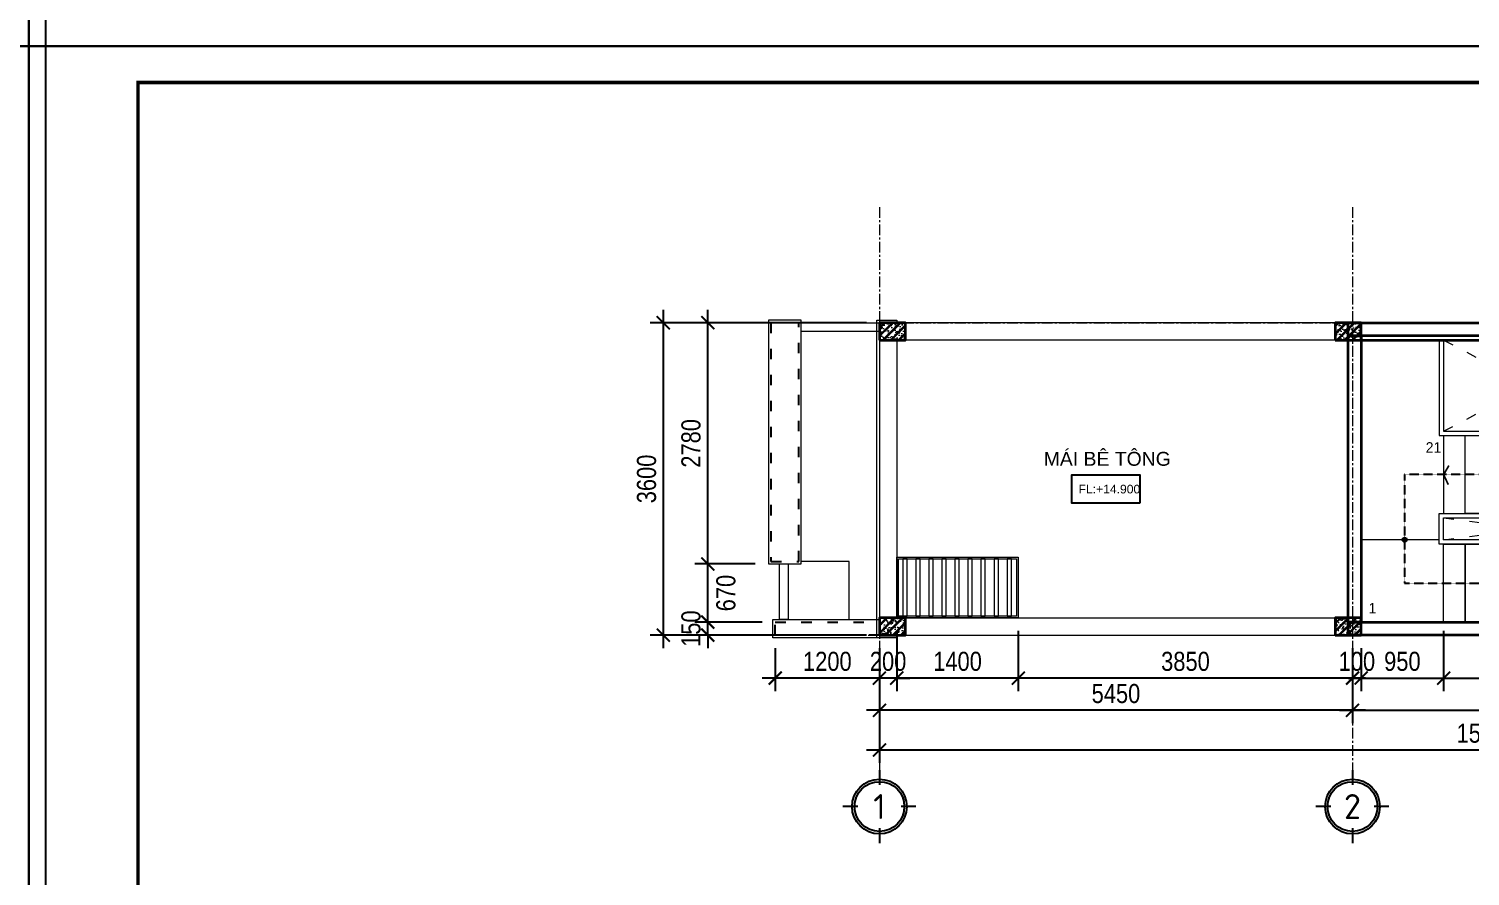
# Model space of a CAD drawing. Header units: inches. Extents: x 236662 to 497023, y -248575 to 81795.
# Drawn here: x 352879 to 369485, y -62872 to -53108 of the extents above; entities that cross this region are included whole.
import ezdxf
from ezdxf.enums import TextEntityAlignment as Align

# ---------------------------------------------------------------- set-up
doc = ezdxf.new("R2010")
doc.units = ezdxf.units.IN
doc.header["$LTSCALE"] = 10
doc.header["$MEASUREMENT"] = 0
for name, pattern in [('ACAD_ISO03W100', [30, 12, -18]), ('CENTER', [2, 1.25, -0.25, 0.25, -0.25]), ('DASHED2', [0.375, 0.25, -0.125])]:
    doc.linetypes.add(name, pattern=pattern)
for name, color, linetype in [('01. HP_TEXT', 9, 'Continuous'), ('07. HP_KY HIEU', 43, 'Continuous'), ('07. HP_KY HIEU @ 1', 43, 'Continuous'), ('08. HP_DIM', 118, 'Continuous'), ('12. HP_NET KHUAT', 25, 'ACAD_ISO03W100'), ('TEXT', 2, 'Continuous')]:
    doc.layers.add(name, color=color, linetype=linetype)
for name, color, linetype, lineweight in [('02. HP_BE TONG', 1, 'Continuous', 35), ('03. HP_TUONG', 2, 'Continuous', 35), ('05. HP_TRUC', 251, 'CENTER', 5), ('06. HP_THAY 1', 134, 'Continuous', 15), ('06. HP_THAY 2', 147, 'Continuous', 13), ('09_HP_HATCH', 8, 'Continuous', 5), ('14. HP_OPENING', 250, 'ACAD_ISO03W100', 5), ('GHICHU', 7, 'Continuous', 9), ('N KHUAT', 8, 'Continuous', 5)]:
    doc.layers.add(name, color=color, linetype=linetype, lineweight=lineweight)
doc.layers.add('Tpl_Bound', color=1, linetype='Continuous', plot=False)
doc.styles.add('AVO', font='VAVOB.TTF')
doc.styles.add('BAOANNOTE', font='arial.ttf', dxfattribs={"width": 0.8})
doc.styles.add('ISOCP50', font='isocpeur.ttf')
doc.styles.add('TEXT (none)', font='arial.ttf')
doc.styles.add('text2', font='VHELVCN.TTF')
doc.dimstyles.new('AL-100', dxfattribs={"dimtxt": 220, "dimasz": 150, "dimexe": 150, "dimexo": 150, "dimgap": 80, "dimtad": 1, "dimdec": 0, "dimzin": 9, "dimtxsty": 'text2', "dimblk": 'ARCHTICK', "dimcen": 1, "dimdle": 150, "dimclrd": 256, "dimclre": 256, "dimclrt": 7, "dimadec": 0, "dimazin": 0, "dimtfac": 1, "dimtdec": 0, "dimtix": 1, "dimtmove": 2, "dimatfit": 3, "dimldrblk": 'ARCHTICK', "dimfxl": 1, "dimtolj": 1, "dimtzin": 0, "dimlwd": -1, "dimlwe": -1, "dimarcsym": 0})

# ---------------------------------------------------------------- blocks, each defined once
blk = doc.blocks.new('grid test1')
at = {"ltscale": 20}
for p, q in [((0, 440), (0, 260)), ((-260, 0), (-440, 0)), ((440, 0), (260, 0)), ((0, -260), (0, -440))]:
    blk.add_line(p, q, dxfattribs=at)
at = {"color": 251, "ltscale": 20, "true_color": 0x636466}
for radius in [330, 300]:
    blk.add_circle((0, 0), radius, dxfattribs=at)
at = {"layer": '01. HP_TEXT', "color": 2, "ltscale": 20, "true_color": 0xf1eb1f, "style": 'ISOCP50'}
blk.add_attdef('GRID', text='', height=300, dxfattribs=at).set_placement((-37, 0), align=Align.MIDDLE_CENTER)
blk = doc.blocks.new('zcsadsdasd3')
at = {"layer": '05. HP_TRUC', "ltscale": 10}
for p, q in [((-15000, 4933), (-15000, -1554)), ((-9550, 4933), (-9550, -1554)), ((-15930, 3600), (1239, 3600)), ((-15930, 0), (1239, 0))]:
    blk.add_line(p, q, dxfattribs=at)
at = {"layer": '07. HP_KY HIEU @ 1', "ltscale": 20}
ref = blk.add_blockref('grid test1', (-15000, -1975), dxfattribs=dict(at, xscale=0.9555000001564621, yscale=0.9555000001564621, zscale=0.9555000001564621))
ref.add_attrib('GRID', '1', dxfattribs={"layer": 'TEXT', "ltscale": 20, "height": 287, "style": 'ISOCP50'}).set_placement((-15000, -1975), align=Align.MIDDLE_CENTER)
ref = blk.add_blockref('grid test1', (-9550, -1975), dxfattribs=dict(at, xscale=0.9555000001564621, yscale=0.9555000001564621, zscale=0.9555000001564621))
ref.add_attrib('GRID', '2', dxfattribs={"layer": 'TEXT', "ltscale": 20, "height": 287, "style": 'ISOCP50'}).set_placement((-9550, -1975), align=Align.MIDDLE_CENTER)
blk = doc.blocks.new('_ArchTick')
at = {"color": 0, "linetype": 'ByBlock', "const_width": 0.15}
blk.add_lwpolyline([(-0.5, -0.5), (0.5, 0.5)], dxfattribs=at)
blk = doc.blocks.new('*D1171')
at = {"layer": '08. HP_DIM', "transparency": 16777216}
for p, q in [((369179, -60045), (369179, -60740)), ((368229, -60245), (368229, -60740)), ((368079, -60590), (369329, -60590))]:
    blk.add_line(p, q, dxfattribs=at)
at = {"layer": 'Defpoints', "color": 0, "transparency": 16777216}
for p in [(369179, -59895), (368229, -60095), (369179, -60590)]:
    blk.add_point(p, dxfattribs=at)
at = {"layer": '08. HP_DIM', "transparency": 16777216, "xscale": 150, "yscale": 150, "zscale": 150, "rotation": 180}
blk.add_blockref('_ArchTick', (368229, -60590), dxfattribs=at)
at = {"layer": '08. HP_DIM', "transparency": 16777216, "xscale": 150, "yscale": 150, "zscale": 150}
blk.add_blockref('_ArchTick', (369179, -60590), dxfattribs=at)
at = {"layer": '08. HP_DIM', "color": 7, "transparency": 16777216, "insert": (368704, -60398), "char_height": 220, "attachment_point": 5, "style": 'text2'}
blk.add_mtext('\\A1;950', dxfattribs=at)
blk = doc.blocks.new('*D1175')
at = {"layer": '08. HP_DIM', "transparency": 16777216}
for p, q in [((369179, -60045), (369179, -60740)), ((371179, -60045), (371179, -60740)), ((369029, -60590), (371329, -60590))]:
    blk.add_line(p, q, dxfattribs=at)
at = {"layer": 'Defpoints', "color": 0, "transparency": 16777216}
for p in [(369179, -59895), (371179, -59895), (371179, -60590)]:
    blk.add_point(p, dxfattribs=at)
at = {"layer": '08. HP_DIM', "transparency": 16777216, "xscale": 150, "yscale": 150, "zscale": 150, "rotation": 180}
blk.add_blockref('_ArchTick', (369179, -60590), dxfattribs=at)
at = {"layer": '08. HP_DIM', "transparency": 16777216, "xscale": 150, "yscale": 150, "zscale": 150}
blk.add_blockref('_ArchTick', (371179, -60590), dxfattribs=at)
at = {"layer": '08. HP_DIM', "color": 7, "transparency": 16777216, "insert": (370179, -60398), "char_height": 220, "attachment_point": 5, "style": 'text2'}
blk.add_mtext('\\A1;2000', dxfattribs=at)
blk = doc.blocks.new('*D1181')
at = {"layer": '08. HP_DIM', "transparency": 16777216}
for p, q in [((360189, -56345), (360189, -60245)), ((362529, -56495), (360039, -56495)), ((362529, -60095), (360039, -60095))]:
    blk.add_line(p, q, dxfattribs=at)
at = {"layer": 'Defpoints', "color": 0, "transparency": 16777216}
for p in [(362679, -56495, 6), (360189, -60095), (362679, -60095, 6)]:
    blk.add_point(p, dxfattribs=at)
at = {"layer": '08. HP_DIM', "transparency": 16777216, "xscale": 150, "yscale": 150, "zscale": 150}
for p, rotation in [((360189, -56495), 90), ((360189, -60095), 270)]:
    blk.add_blockref('_ArchTick', p, dxfattribs=dict(at, rotation=rotation))
at = {"layer": '08. HP_DIM', "color": 7, "transparency": 16777216, "insert": (359997, -58295), "char_height": 220, "attachment_point": 5, "rotation": 90, "style": 'text2'}
blk.add_mtext('\\A1;3600', dxfattribs=at)
blk = doc.blocks.new('KHUNG TEN A-3')
at = {"layer": '02. HP_BE TONG', "color": 1, "const_width": 0.5}
blk.add_lwpolyline([(15, 5), (415, 5), (415, 292), (15, 292)], close=True, dxfattribs=at)
at = {"layer": '06. HP_THAY 1'}
blk.add_lwpolyline([(0, 297), (420, 297), (420, 0), (0, 0)], close=True, dxfattribs=at)
at = {"layer": 'Defpoints'}
blk.add_lwpolyline([(0, 0), (420, 0), (420, 297), (0, 297)], close=True, dxfattribs=at)
blk = doc.blocks.new('*D1190')
at = {"layer": '08. HP_DIM', "transparency": 16777216}
for p, q in [((368130, -60245), (368130, -60740)), ((368229, -60245), (368229, -60740)), ((368130, -60590), (367980, -60590)), ((368229, -60590), (368130, -60590)), ((368229, -60590), (368379, -60590))]:
    blk.add_line(p, q, dxfattribs=at)
at = {"layer": 'Defpoints', "color": 0, "transparency": 16777216}
for p in [(368130, -60095), (368229, -60095), (368130, -60590)]:
    blk.add_point(p, dxfattribs=at)
at = {"layer": '08. HP_DIM', "transparency": 16777216, "xscale": 150, "yscale": 150, "zscale": 150}
blk.add_blockref('_ArchTick', (368130, -60590), dxfattribs=at)
at = {"layer": '08. HP_DIM', "transparency": 16777216, "xscale": 150, "yscale": 150, "zscale": 150, "rotation": 180}
blk.add_blockref('_ArchTick', (368229, -60590), dxfattribs=at)
at = {"layer": '08. HP_DIM', "color": 7, "transparency": 16777216, "insert": (368180, -60398), "char_height": 220, "attachment_point": 5, "style": 'text2'}
blk.add_mtext('\\A1;100', dxfattribs=at)
blk = doc.blocks.new('*D1316')
at = {"layer": '08. HP_DIM', "transparency": 16777216}
for p, q in [((-15000, -3750), (-15000, -5073)), ((0, -3750), (0, -5073)), ((-15150, -4923), (150, -4923))]:
    blk.add_line(p, q, dxfattribs=at)
at = {"layer": 'Defpoints', "color": 0, "transparency": 16777216}
for p in [(-15000, -3600), (0, -3600), (0, -4923)]:
    blk.add_point(p, dxfattribs=at)
at = {"layer": '08. HP_DIM', "transparency": 16777216, "xscale": 150, "yscale": 150, "zscale": 150, "rotation": 180}
blk.add_blockref('_ArchTick', (-15000, -4923), dxfattribs=at)
at = {"layer": '08. HP_DIM', "transparency": 16777216, "xscale": 150, "yscale": 150, "zscale": 150}
blk.add_blockref('_ArchTick', (0, -4923), dxfattribs=at)
at = {"layer": '08. HP_DIM', "color": 7, "transparency": 16777216, "insert": (-8000, -4731), "char_height": 220, "attachment_point": 5, "style": 'text2'}
blk.add_mtext('\\A1;15000', dxfattribs=at)
blk = doc.blocks.new('*D1317')
at = {"layer": '08. HP_DIM', "transparency": 16777216}
for p, q in [((-9550, -3750), (-9550, -4616)), ((-5450, -3750), (-5450, -4616)), ((-9700, -4466), (-5300, -4466))]:
    blk.add_line(p, q, dxfattribs=at)
at = {"layer": 'Defpoints', "color": 0, "transparency": 16777216}
for p in [(-9550, -3600), (-5450, -3600), (-5450, -4466)]:
    blk.add_point(p, dxfattribs=at)
at = {"layer": '08. HP_DIM', "transparency": 16777216, "xscale": 150, "yscale": 150, "zscale": 150, "rotation": 180}
blk.add_blockref('_ArchTick', (-9550, -4466), dxfattribs=at)
at = {"layer": '08. HP_DIM', "transparency": 16777216, "xscale": 150, "yscale": 150, "zscale": 150}
blk.add_blockref('_ArchTick', (-5450, -4466), dxfattribs=at)
at = {"layer": '08. HP_DIM', "color": 7, "transparency": 16777216, "insert": (-7500, -4274), "char_height": 220, "attachment_point": 5, "style": 'text2'}
blk.add_mtext('\\A1;4100', dxfattribs=at)
blk = doc.blocks.new('COT')
at = {"layer": '09_HP_HATCH'}
h = blk.add_hatch(dxfattribs=at)
h.set_pattern_fill('CHAU-01', color=256, scale=15, pattern_type=2)
h.set_pattern_definition([(50, (-55276.965, -37444.2), (107.58903, -9.41282), [11.25, -123.75]), (355, (-55276.97, -37444.2), (-20.8127, 112.82882), [9, -99]), (100.4514, (-55268, -37444.99), (86.7764, 103.41593), [9.56103, -105.17132]), (46.1842, (-55276.97, -37414.2), (160.08616, -24.82785), [16.875, -185.625]), (96.6356, (-55263.62, -37416.27), (140.1994, 146.11768), [14.34154, -157.75695]), (351.1842, (-55276.97, -37414.2), (140.1993, 146.1178), [13.5, -148.5]), (21, (-55261.965, -37421.7), (89.53606, -60.39283), [11.25, -123.75]), (326, (-55261.97, -37421.7), (36.4973, 108.7725), [9, -99]), (71.4514, (-55254.5, -37426.73), (126.0334, 48.37957), [9.56103, -105.17132]), (37.5, (-55276.965, -37444.2), (1.823978, 49.934078), [0, -97.8, 0, -100.5, 0, -99.375]), (7.5, (-55276.965, -37444.2), (39.46043, 59.161757), [0, -57.3, 0, -95.55, 0, -37.875]), (327.5, (-55310.415, -37444.2), (80.073365, -3.38323), [0, -37.5, 0, -117, 0, -155.25]), (317.5, (-55325.415, -37444.2), (87.477925, 15.01575), [0, -48.75, 0, -77.7, 0, -110.25]), (45, (-55276.965, -37444.2), (-45.07806, 45.07806), []), (45, (-55276.965, -37425.827), (-45.07806, 45.07806), [])])
h.paths.add_polyline_path([(0, -200), (300, -200), (300, 0), (0, 0)])
at = {"layer": '02. HP_BE TONG'}
blk.add_lwpolyline([(0, -200), (300, -200), (300, 0), (0, 0)], close=True, dxfattribs=at)
blk = doc.blocks.new('ádasdwdczxzc')
at = {"layer": '03. HP_TUONG'}
for p in [(-15000, 3600), (-9750, 3600), (-5550, 3600), (-300, 3600), (-15000, 200), (-9750, 200), (-5550, 200), (-300, 200)]:
    blk.add_blockref('COT', p, dxfattribs=at)
blk = doc.blocks.new('Level mark - Plan 2')
blk.add_lwpolyline([(12.53, 0.4), (12.53, 3.6), (4.64, 3.6), (4.64, 0.4)], close=True)
at = {"style": 'BAOANNOTE', "flags": 8}
blk.add_attdef('FL%%P0.000', text='', height=2, dxfattribs=at).set_placement((9, 2), align=Align.MIDDLE_CENTER)
blk = doc.blocks.new('*D1320')
at = {"layer": '08. HP_DIM', "transparency": 16777216}
for p, q in [((-15000, -3750), (-15000, -4616)), ((-9550, -3750), (-9550, -4616)), ((-9400, -4466), (-15150, -4466))]:
    blk.add_line(p, q, dxfattribs=at)
at = {"layer": 'Defpoints', "color": 0, "transparency": 16777216}
for p in [(-15000, -3600), (-9550, -3600), (-15000, -4466)]:
    blk.add_point(p, dxfattribs=at)
at = {"layer": '08. HP_DIM', "transparency": 16777216, "xscale": 150, "yscale": 150, "zscale": 150, "rotation": 180}
blk.add_blockref('_ArchTick', (-15000, -4466), dxfattribs=at)
at = {"layer": '08. HP_DIM', "transparency": 16777216, "xscale": 150, "yscale": 150, "zscale": 150}
blk.add_blockref('_ArchTick', (-9550, -4466), dxfattribs=at)
at = {"layer": '08. HP_DIM', "color": 7, "transparency": 16777216, "insert": (-12275, -4274), "char_height": 220, "attachment_point": 5, "style": 'text2'}
blk.add_mtext('\\A1;5450', dxfattribs=at)
blk = doc.blocks.new('*D1222')
at = {"layer": '08. HP_DIM', "transparency": 16777216}
for p, q in [((364279, -60045), (364279, -60740)), ((368130, -60245), (368130, -60740)), ((368280, -60590), (364129, -60590))]:
    blk.add_line(p, q, dxfattribs=at)
at = {"layer": 'Defpoints', "color": 0, "transparency": 16777216}
for p in [(364279, -59895, -319), (368130, -60095, -319), (364279, -60590)]:
    blk.add_point(p, dxfattribs=at)
at = {"layer": '08. HP_DIM', "transparency": 16777216, "xscale": 150, "yscale": 150, "zscale": 150, "rotation": 180}
blk.add_blockref('_ArchTick', (364279, -60590), dxfattribs=at)
at = {"layer": '08. HP_DIM', "transparency": 16777216, "xscale": 150, "yscale": 150, "zscale": 150}
blk.add_blockref('_ArchTick', (368130, -60590), dxfattribs=at)
at = {"layer": '08. HP_DIM', "color": 7, "transparency": 16777216, "insert": (366205, -60398), "char_height": 220, "attachment_point": 5, "style": 'text2'}
blk.add_mtext('\\A1;3850', dxfattribs=at)
blk = doc.blocks.new('*D1223')
at = {"layer": '08. HP_DIM', "transparency": 16777216}
for p, q in [((362879, -60045), (362879, -60740)), ((364279, -60045), (364279, -60740)), ((364429, -60590), (362729, -60590))]:
    blk.add_line(p, q, dxfattribs=at)
at = {"layer": 'Defpoints', "color": 0, "transparency": 16777216}
for p in [(362879, -59895, -319), (364279, -59895, -319), (362879, -60590)]:
    blk.add_point(p, dxfattribs=at)
at = {"layer": '08. HP_DIM', "transparency": 16777216, "xscale": 150, "yscale": 150, "zscale": 150, "rotation": 180}
blk.add_blockref('_ArchTick', (362879, -60590), dxfattribs=at)
at = {"layer": '08. HP_DIM', "transparency": 16777216, "xscale": 150, "yscale": 150, "zscale": 150}
blk.add_blockref('_ArchTick', (364279, -60590), dxfattribs=at)
at = {"layer": '08. HP_DIM', "color": 7, "transparency": 16777216, "insert": (363579, -60398), "char_height": 220, "attachment_point": 5, "style": 'text2'}
blk.add_mtext('\\A1;1400', dxfattribs=at)
blk = doc.blocks.new('*D1217')
at = {"layer": '08. HP_DIM', "transparency": 16777216}
for p, q in [((362879, -60045), (362879, -60740)), ((362679, -60245), (362679, -60740)), ((362679, -60590), (362529, -60590)), ((362879, -60590), (362679, -60590)), ((362879, -60590), (363029, -60590))]:
    blk.add_line(p, q, dxfattribs=at)
at = {"layer": 'Defpoints', "color": 0, "transparency": 16777216}
for p in [(362879, -59895, -319), (362679, -60095, -319), (362679, -60590)]:
    blk.add_point(p, dxfattribs=at)
at = {"layer": '08. HP_DIM', "transparency": 16777216, "xscale": 150, "yscale": 150, "zscale": 150}
blk.add_blockref('_ArchTick', (362679, -60590), dxfattribs=at)
at = {"layer": '08. HP_DIM', "transparency": 16777216, "xscale": 150, "yscale": 150, "zscale": 150, "rotation": 180}
blk.add_blockref('_ArchTick', (362879, -60590), dxfattribs=at)
at = {"layer": '08. HP_DIM', "color": 7, "transparency": 16777216, "insert": (362779, -60398), "char_height": 220, "attachment_point": 5, "style": 'text2'}
blk.add_mtext('\\A1;200', dxfattribs=at)
blk = doc.blocks.new('*D1218')
at = {"layer": '08. HP_DIM', "transparency": 16777216}
for p, q in [((361479, -60245), (361479, -60740)), ((362679, -60245), (362679, -60740)), ((362829, -60590), (361329, -60590))]:
    blk.add_line(p, q, dxfattribs=at)
at = {"layer": 'Defpoints', "color": 0, "transparency": 16777216}
for p in [(361479, -60095, -319), (362679, -60095, -319), (361479, -60590)]:
    blk.add_point(p, dxfattribs=at)
at = {"layer": '08. HP_DIM', "transparency": 16777216, "xscale": 150, "yscale": 150, "zscale": 150, "rotation": 180}
blk.add_blockref('_ArchTick', (361479, -60590), dxfattribs=at)
at = {"layer": '08. HP_DIM', "transparency": 16777216, "xscale": 150, "yscale": 150, "zscale": 150}
blk.add_blockref('_ArchTick', (362679, -60590), dxfattribs=at)
at = {"layer": '08. HP_DIM', "color": 7, "transparency": 16777216, "insert": (362079, -60398), "char_height": 220, "attachment_point": 5, "style": 'text2'}
blk.add_mtext('\\A1;1200', dxfattribs=at)
blk = doc.blocks.new('*D1219')
at = {"layer": '08. HP_DIM', "transparency": 16777216}
for p, q in [((361329, -59945), (360552, -59945)), ((360702, -59945), (360702, -59795)), ((360702, -60095), (360702, -59945)), ((361299, -60095), (360552, -60095)), ((360702, -60095), (360702, -60245))]:
    blk.add_line(p, q, dxfattribs=at)
at = {"layer": 'Defpoints', "color": 0, "transparency": 16777216}
for p in [(360702, -59945), (361479, -59945, -319), (361449, -60095, -319)]:
    blk.add_point(p, dxfattribs=at)
at = {"layer": '08. HP_DIM', "transparency": 16777216, "xscale": 150, "yscale": 150, "zscale": 150}
for p, rotation in [((360702, -59945), 270), ((360702, -60095), 90)]:
    blk.add_blockref('_ArchTick', p, dxfattribs=dict(at, rotation=rotation))
at = {"layer": '08. HP_DIM', "color": 7, "transparency": 16777216, "insert": (360509, -60020), "char_height": 220, "attachment_point": 5, "rotation": 90, "style": 'text2'}
blk.add_mtext('\\A1;150', dxfattribs=at)
blk = doc.blocks.new('*D1220')
at = {"layer": '08. HP_DIM', "transparency": 16777216}
for p, q in [((361249, -59275), (360552, -59275)), ((360702, -60095), (360702, -59125)), ((361329, -59945), (360552, -59945))]:
    blk.add_line(p, q, dxfattribs=at)
at = {"layer": 'Defpoints', "color": 0, "transparency": 16777216}
for p in [(360702, -59275), (361399, -59275, -319), (361479, -59945, -319)]:
    blk.add_point(p, dxfattribs=at)
at = {"layer": '08. HP_DIM', "transparency": 16777216, "xscale": 150, "yscale": 150, "zscale": 150}
for p, rotation in [((360702, -59275), 90), ((360702, -59945), 270)]:
    blk.add_blockref('_ArchTick', p, dxfattribs=dict(at, rotation=rotation))
at = {"layer": '08. HP_DIM', "color": 7, "transparency": 16777216, "insert": (360911, -59610), "char_height": 220, "attachment_point": 5, "rotation": 90, "style": 'text2'}
blk.add_mtext('\\A1;670', dxfattribs=at)
blk = doc.blocks.new('*D1221')
at = {"layer": '08. HP_DIM', "transparency": 16777216}
for p, q in [((360702, -59425), (360702, -56345)), ((361279, -56495), (360552, -56495)), ((361249, -59275), (360552, -59275))]:
    blk.add_line(p, q, dxfattribs=at)
at = {"layer": 'Defpoints', "color": 0, "transparency": 16777216}
for p in [(360702, -56495), (361429, -56495, -319), (361399, -59275, -319)]:
    blk.add_point(p, dxfattribs=at)
at = {"layer": '08. HP_DIM', "transparency": 16777216, "xscale": 150, "yscale": 150, "zscale": 150}
for p, rotation in [((360702, -56495), 90), ((360702, -59275), 270)]:
    blk.add_blockref('_ArchTick', p, dxfattribs=dict(at, rotation=rotation))
at = {"layer": '08. HP_DIM', "color": 7, "transparency": 16777216, "insert": (360509, -57885), "char_height": 220, "attachment_point": 5, "rotation": 90, "style": 'text2'}
blk.add_mtext('\\A1;2780', dxfattribs=at)
blk = doc.blocks.new('mb tang tum')
at = {"layer": '07. HP_KY HIEU'}
h = blk.add_hatch(color=256, dxfattribs=at)
h.dxf.hatch_style = 1
edge = h.paths.add_edge_path()
edge.add_arc((-8950, -2500), 25, 0, 360)
at = {"layer": '03. HP_TUONG'}
for points in [[(-9600, 0), (-4250, 0), (-4250, -150), (-9600, -150)], [(-9600, -150), (-9450, -150), (-9450, -3450), (-9600, -3450)], [(-9450, -200), (-5550, -200), (-5550, -150), (-9450, -150)], [(-9600, -3450), (-4250, -3450), (-4250, -3600), (-9600, -3600)]]:
    blk.add_lwpolyline(points, close=True, dxfattribs=at)
at = {"layer": '06. HP_THAY 1'}
for p, q in [((-8500, -200), (-8500, -1250)), ((-8500, -1250), (-6500, -1250))]:
    blk.add_line(p, q, dxfattribs=at)
for points in [[(-14800, -3600), (-14800, -3630), (-15030, -3630), (-15030, 30), (-14800, 30), (-14800, 0)], [(-9600, 0), (-15000, 0), (-15000, -3600), (-9600, -3600)], [(-9600, -200), (-14800, -200), (-14800, -3400), (-9600, -3400)], [(-8550, -200), (-8550, -1300), (-6500, -1300), (-6500, -200)], [(-6450, -2200), (-6450, -2550), (-8550, -2550), (-8550, -2200), (-6500, -2200)]]:
    blk.add_lwpolyline(points, dxfattribs=at)
for points in [[(-8500, -2250), (-6500, -2250), (-6500, -2500), (-8500, -2500)], [(-13400, -3400), (-14800, -3400), (-14800, -2700), (-13400, -2700)], [(-13420, -3380), (-14780, -3380), (-14780, -2720), (-13420, -2720)], [(-14730, -3380), (-14680, -3380), (-14680, -2720), (-14730, -2720)], [(-14580, -3380), (-14530, -3380), (-14530, -2720), (-14580, -2720)], [(-14430, -3380), (-14380, -3380), (-14380, -2720), (-14430, -2720)], [(-14280, -3380), (-14230, -3380), (-14230, -2720), (-14280, -2720)], [(-14130, -3380), (-14080, -3380), (-14080, -2720), (-14130, -2720)], [(-13980, -3380), (-13930, -3380), (-13930, -2720), (-13980, -2720)], [(-13830, -3380), (-13780, -3380), (-13780, -2720), (-13830, -2720)], [(-13680, -3380), (-13630, -3380), (-13630, -2720), (-13680, -2720)], [(-13530, -3380), (-13480, -3380), (-13480, -2720), (-13530, -2720)]]:
    blk.add_lwpolyline(points, close=True, dxfattribs=at)
at = {"layer": '06. HP_THAY 2'}
blk.add_line((-8500, -1300), (-8500, -2200), dxfattribs=at)
for points in [[(-15900, 30), (-16280, 30), (-16280, -2780), (-15900, -2780)], [(-15900, 0), (-15000, 0), (-15000, -100), (-15900, -100)], [(-8250, -2200), (-8250, -1300), (-8000, -1300), (-8000, -2200)], [(-8500, -3450), (-8500, -2550), (-8250, -2550), (-8250, -3450)], [(-8250, -3450), (-8250, -2550), (-8000, -2550), (-8000, -3450)], [(-16150, -2780), (-16050, -2780), (-16050, -3420), (-16150, -3420)], [(-16230, -3420), (-15000, -3420), (-15000, -3630), (-16230, -3630)]]:
    blk.add_lwpolyline(points, close=True, dxfattribs=at)
for points in [[(-8550, -2500), (-9450, -2500), (-9450, -3450), (-8500, -3450), (-8500, -2550)], [(-16050, -2780), (-16050, -3420), (-15350, -3420), (-15350, -2750), (-15900, -2750)]]:
    blk.add_lwpolyline(points, dxfattribs=at)
at = {"layer": '07. HP_KY HIEU', "linetype": 'DASHED2'}
blk.add_lwpolyline([(-6500, -1750), (-8950, -1750), (-8950, -3000), (-6050, -3000), (-6050, -2250)], dxfattribs=at)
at = {"layer": '07. HP_KY HIEU'}
blk.add_circle((-8950, -2500), 25, dxfattribs=at)
at = {"layer": '12. HP_NET KHUAT'}
for points in [[(-15930, 0), (-16250, 0), (-16250, -2750), (-15930, -2750)], [(-16200, -3450), (-15000, -3450), (-15000, -3600), (-16200, -3600)]]:
    blk.add_lwpolyline(points, close=True, dxfattribs=at)
at = {"layer": '14. HP_OPENING'}
for p, q in [((-8500, -200), (-6500, -1250)), ((-8500, -1250), (-6500, -200)), ((-8500, -2250), (-6500, -2500)), ((-8500, -2500), (-6500, -2250))]:
    blk.add_line(p, q, dxfattribs=at)
at = {"layer": 'N KHUAT', "linetype": 'Continuous', "const_width": 20}
blk.add_lwpolyline([(-8446.4, -1865.5), (-8500, -1750), (-8439.4, -1646)], dxfattribs=at)
ref = blk.add_blockref('Level mark - Plan 2', (-13250.6, -2117.1), dxfattribs=dict(xscale=100, yscale=100, zscale=100))
ref.add_attrib('FL%%P0.000', 'FL:+14.900', dxfattribs={"height": 100, "style": 'BAOANNOTE'}).set_placement((-12350.6, -1917.1), align=Align.MIDDLE_CENTER)
at = {"layer": '08. HP_DIM'}
blk.add_blockref('ádasdwdczxzc', (0, -3600), dxfattribs=at)
at = {"layer": '01. HP_TEXT', "style": 'TEXT (none)'}
blk.add_text('MÁI BÊ TÔNG', height=159.876, dxfattribs=at).set_placement((-13107.6, -1648.3))
at = {"layer": 'GHICHU', "color": 0, "linetype": 'Continuous', "style": 'AVO'}
for s, p in [('21', (-8706.7, -1497.8)), ('1', (-9364.4, -3349.4))]:
    blk.add_text(s, height=121, dxfattribs=at).set_placement(p)
at = {"layer": '08. HP_DIM'}
dim = blk.add_linear_dim(base=(0, -4922.9), p1=(-15000, -3600), p2=(0, -3600), dimstyle='AL-100', dxfattribs=at)
dim.commit()
dim.dimension.update_dxf_attribs({"geometry": '*D1316', "text_midpoint": (-8000, -4730.6), "dimtype": 128})
for base, p2, picture, middle in [((-15000, -4466), (-15000, -3600), '*D1320', (-12275, -4273.6)), ((-5450, -4466), (-5450, -3600), '*D1317', (-7500, -4273.6))]:
    dim = blk.add_linear_dim(base=base, p1=(-9550, -3600), p2=p2, dimstyle='AL-100', dxfattribs=at)
    dim.commit()
    dim.dimension.update_dxf_attribs({"geometry": picture, "text_midpoint": middle})

msp = doc.modelspace()

# ---------------------------------------------------------------- linework, layer by layer
at = {"layer": 'Tpl_Bound', "color": 1}
for points in [[(317662, -53307.6), (317662, -28403.8), (353071.4, -28403.8), (353071.4, -53307.6)], [(352879.4, -53307.6), (352879.4, -28403.8), (388288.8, -28403.8), (388288.8, -53307.6)], [(317662, -78211.3), (317662, -53307.6), (353071.4, -53307.6), (353071.4, -78211.3)], [(352879.4, -78211.3), (352879.4, -53307.6), (388288.8, -53307.6), (388288.8, -78211.3)]]:
    msp.add_lwpolyline(points, close=True, dxfattribs=at)

# ---------------------------------------------------------------- block references
at = {"color": 1, "xscale": 83.85096877510341, "yscale": 83.85096877510341, "zscale": 83.85096877510341}
for p in [(352879.4, -53307.6, 20.6), (352879.4, -78211.3, 30.8)]:
    msp.add_blockref('KHUNG TEN A-3', p, dxfattribs=at)
msp.add_blockref('mb tang tum', (377679.3, -56494.8))
at = {"layer": '08. HP_DIM'}
msp.add_blockref('zcsadsdasd3', (377679.3, -60094.8), dxfattribs=at)

# ---------------------------------------------------------------- dimensions: what is measured, and where the dimension line sits
for base, p1, p2, picture, middle in [((360189.1, -60094.8, -6.3), (362679.3, -56494.8), (362679.3, -60094.8), '*D1181', (359996.7, -58294.8, -6.3)), ((360701.6, -56494.8, 318.6), (361399.3, -59274.8), (361429.3, -56494.8), '*D1221', (360509.2, -57884.8, 318.6)), ((360701.6, -59944.8, 318.6), (361449.3, -60094.8), (361479.3, -59944.8), '*D1219', (360509.2, -60019.8, 318.6))]:
    dim = msp.add_linear_dim(base=base, p1=p1, p2=p2, angle=90, dimstyle='AL-100', dxfattribs=at)
    dim.commit()
    dim.dimension.update_dxf_attribs({"geometry": picture, "text_midpoint": middle})
dim = msp.add_linear_dim(base=(360701.6, -59274.8, 318.6), p1=(361479.3, -59944.8), p2=(361399.3, -59274.8), angle=90, dimstyle='AL-100', dxfattribs=at)
dim.commit()
dim.dimension.update_dxf_attribs({"geometry": '*D1220', "text_midpoint": (360911.2, -59609.8, 318.6), "dimtype": 160})
for base, p1, p2, picture, middle in [((362679.3, -60590.5, 318.6), (362879.3, -59894.8), (362679.3, -60094.8), '*D1217', (362779.3, -60398.1, 318.6)), ((362879.3, -60590.5, 318.6), (364279.3, -59894.8), (362879.3, -59894.8), '*D1223', (363579.3, -60398.1, 318.6)), ((364279.317, -60590.4897, 318.6113), (368129.7887, -60094.8038), (364279.317, -59894.8038), '*D1222', (366204.5529, -60398.143, 318.6113)), ((369179.3, -60590.5), (368229.3, -60094.8), (369179.3, -59894.8), '*D1171', (368704.3, -60398.1)), ((371179.3, -60590.5), (369179.3, -59894.8), (371179.3, -59894.8), '*D1175', (370179.3, -60398.1)), ((361479.3, -60590.5, 318.6), (362679.3, -60094.8), (361479.3, -60094.8), '*D1218', (362079.3, -60398.1, 318.6)), ((368129.7887, -60590.4897), (368229.317, -60094.8038), (368129.7887, -60094.8038), '*D1190', (368179.5529, -60398.143))]:
    dim = msp.add_linear_dim(base=base, p1=p1, p2=p2, dimstyle='AL-100', dxfattribs=at)
    dim.commit()
    dim.dimension.update_dxf_attribs({"geometry": picture, "text_midpoint": middle})

doc.saveas('drawing.dxf')
